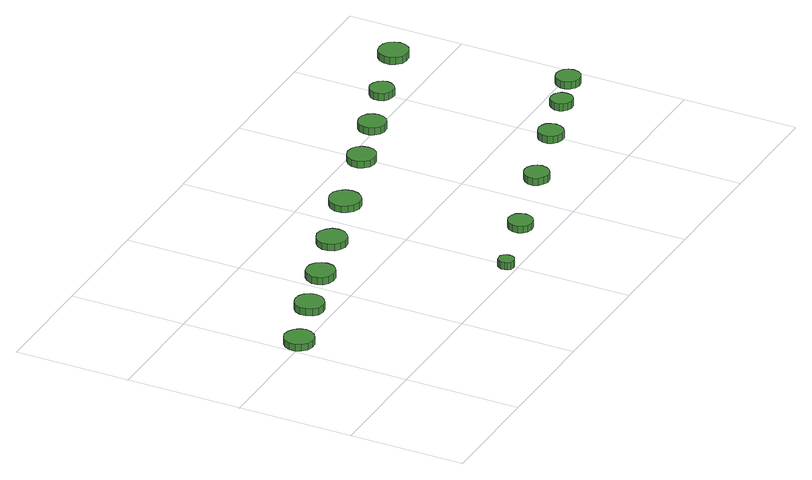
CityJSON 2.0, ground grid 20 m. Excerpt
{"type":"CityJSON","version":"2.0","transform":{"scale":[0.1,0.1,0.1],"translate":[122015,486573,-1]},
"CityObjects":{
"tree1":{"type":"SolitaryVegetationObject","attributes":{"function":"something"},"geometry":[{"type":"MultiSurface","lod":"1","boundaries":[[[0,1,2,3,4,5,6,7,8,9,10,11,12,13,14]],[[15,16,17,18,19,20,21,22,23,24,25,26,27,28,29]],[[0,29,28,1]],[[1,28,27,2]],[[2,27,26,3]],[[3,26,25,4]],[[4,25,24,5]],[[5,24,23,6]],[[6,23,22,7]],[[7,22,21,8]],[[8,21,20,9]],[[9,20,19,10]],[[10,19,18,11]],[[11,18,17,12]],[[12,17,16,13]],[[13,16,15,14]],[[14,15,29,0]]]}]},
"tree2":{"type":"SolitaryVegetationObject","attributes":{"function":"something"},"geometry":[{"type":"MultiSurface","lod":"1","boundaries":[[[30,31,32,33,34,35,36,37,38,39,40,41,42,43,44]],[[45,46,47,48,49,50,51,52,53,54,55,56,57,58,59]],[[30,59,58,31]],[[31,58,57,32]],[[32,57,56,33]],[[33,56,55,34]],[[34,55,54,35]],[[35,54,53,36]],[[36,53,52,37]],[[37,52,51,38]],[[38,51,50,39]],[[39,50,49,40]],[[40,49,48,41]],[[41,48,47,42]],[[42,47,46,43]],[[43,46,45,44]],[[44,45,59,30]]]}]},
"tree3":{"type":"SolitaryVegetationObject","attributes":{"function":"something"},"geometry":[{"type":"MultiSurface","lod":"1","boundaries":[[[60,61,62,63,64,65,66,67,68,69,70,71,72,73,74]],[[75,76,77,78,79,80,81,82,83,84,85,86,87,88,89]],[[60,89,88,61]],[[61,88,87,62]],[[62,87,86,63]],[[63,86,85,64]],[[64,85,84,65]],[[65,84,83,66]],[[66,83,82,67]],[[67,82,81,68]],[[68,81,80,69]],[[69,80,79,70]],[[70,79,78,71]],[[71,78,77,72]],[[72,77,76,73]],[[73,76,75,74]],[[74,75,89,60]]]}]},
"tree4":{"type":"SolitaryVegetationObject","attributes":{"function":"something"},"geometry":[{"type":"MultiSurface","lod":"1","boundaries":[[[90,91,92,93,94,95,96,97,98,99,100,101,102,103,104]],[[105,106,107,108,109,110,111,112,113,114,115,116,117,118,119]],[[90,119,118,91]],[[91,118,117,92]],[[92,117,116,93]],[[93,116,115,94]],[[94,115,114,95]],[[95,114,113,96]],[[96,113,112,97]],[[97,112,111,98]],[[98,111,110,99]],[[99,110,109,100]],[[100,109,108,101]],[[101,108,107,102]],[[102,107,106,103]],[[103,106,105,104]],[[104,105,119,90]]]}]},
"tree5":{"type":"SolitaryVegetationObject","attributes":{"function":"something"},"geometry":[{"type":"MultiSurface","lod":"1","boundaries":[[[120,121,122,123,124,125,126,127,128,129,130,131,132,133,134]],[[135,136,137,138,139,140,141,142,143,144,145,146,147,148,149]],[[120,149,148,121]],[[121,148,147,122]],[[122,147,146,123]],[[123,146,145,124]],[[124,145,144,125]],[[125,144,143,126]],[[126,143,142,127]],[[127,142,141,128]],[[128,141,140,129]],[[129,140,139,130]],[[130,139,138,131]],[[131,138,137,132]],[[132,137,136,133]],[[133,136,135,134]],[[134,135,149,120]]]}]},
"tree6":{"type":"SolitaryVegetationObject","attributes":{"function":"something"},"geometry":[{"type":"MultiSurface","lod":"1","boundaries":[[[150,151,152,153,154,155,156,157,158,159,160,161,162,163,164]],[[165,166,167,168,169,170,171,172,173,174,175,176,177,178,179]],[[150,179,178,151]],[[151,178,177,152]],[[152,177,176,153]],[[153,176,175,154]],[[154,175,174,155]],[[155,174,173,156]],[[156,173,172,157]],[[157,172,171,158]],[[158,171,170,159]],[[159,170,169,160]],[[160,169,168,161]],[[161,168,167,162]],[[162,167,166,163]],[[163,166,165,164]],[[164,165,179,150]]]}]},
"tree7":{"type":"SolitaryVegetationObject","attributes":{"function":"something"},"geometry":[{"type":"MultiSurface","lod":"1","boundaries":[[[180,181,182,183,184,185,186,187,188,189,190,191,192,193,194]],[[195,196,197,198,199,200,201,202,203,204,205,206,207,208,209]],[[180,209,208,181]],[[181,208,207,182]],[[182,207,206,183]],[[183,206,205,184]],[[184,205,204,185]],[[185,204,203,186]],[[186,203,202,187]],[[187,202,201,188]],[[188,201,200,189]],[[189,200,199,190]],[[190,199,198,191]],[[191,198,197,192]],[[192,197,196,193]],[[193,196,195,194]],[[194,195,209,180]]]}]},
"tree8":{"type":"SolitaryVegetationObject","attributes":{"function":"something"},"geometry":[{"type":"MultiSurface","lod":"1","boundaries":[[[210,211,212,213,214,215,216,217,218,219,220,221,222,223,224]],[[225,226,227,228,229,230,231,232,233,234,235,236,237,238,239]],[[210,239,238,211]],[[211,238,237,212]],[[212,237,236,213]],[[213,236,235,214]],[[214,235,234,215]],[[215,234,233,216]],[[216,233,232,217]],[[217,232,231,218]],[[218,231,230,219]],[[219,230,229,220]],[[220,229,228,221]],[[221,228,227,222]],[[222,227,226,223]],[[223,226,225,224]],[[224,225,239,210]]]}]},
"tree9":{"type":"SolitaryVegetationObject","attributes":{"function":"something"},"geometry":[{"type":"MultiSurface","lod":"1","boundaries":[[[240,241,242,243,244,245,246,247,248,249,250,251,252,253,254]],[[255,256,257,258,259,260,261,262,263,264,265,266,267,268,269]],[[240,269,268,241]],[[241,268,267,242]],[[242,267,266,243]],[[243,266,265,244]],[[244,265,264,245]],[[245,264,263,246]],[[246,263,262,247]],[[247,262,261,248]],[[248,261,260,249]],[[249,260,259,250]],[[250,259,258,251]],[[251,258,257,252]],[[252,257,256,253]],[[253,256,255,254]],[[254,255,269,240]]]}]},
"tree10":{"type":"SolitaryVegetationObject","attributes":{"function":"something"},"geometry":[{"type":"MultiSurface","lod":"1","boundaries":[[[270,271,272,273,274,275,276,277,278,279,280,281,282,283,284]],[[285,286,287,288,289,290,291,292,293,294,295,296,297,298,299]],[[270,299,298,271]],[[271,298,297,272]],[[272,297,296,273]],[[273,296,295,274]],[[274,295,294,275]],[[275,294,293,276]],[[276,293,292,277]],[[277,292,291,278]],[[278,291,290,279]],[[279,290,289,280]],[[280,289,288,281]],[[281,288,287,282]],[[282,287,286,283]],[[283,286,285,284]],[[284,285,299,270]]]}]},
"tree11":{"type":"SolitaryVegetationObject","attributes":{"function":"something"},"geometry":[{"type":"MultiSurface","lod":"1","boundaries":[[[300,301,302,303,304,305,306,307,308,309,310,311,312,313,314]],[[315,316,317,318,319,320,321,322,323,324,325,326,327,328,329]],[[300,329,328,301]],[[301,328,327,302]],[[302,327,326,303]],[[303,326,325,304]],[[304,325,324,305]],[[305,324,323,306]],[[306,323,322,307]],[[307,322,321,308]],[[308,321,320,309]],[[309,320,319,310]],[[310,319,318,311]],[[311,318,317,312]],[[312,317,316,313]],[[313,316,315,314]],[[314,315,329,300]]]}]},
"tree12":{"type":"SolitaryVegetationObject","attributes":{"function":"something"},"geometry":[{"type":"MultiSurface","lod":"1","boundaries":[[[330,331,332,333,334,335,336,337,338,339,340,341,342,343,344]],[[345,346,347,348,349,350,351,352,353,354,355,356,357,358,359]],[[330,359,358,331]],[[331,358,357,332]],[[332,357,356,333]],[[333,356,355,334]],[[334,355,354,335]],[[335,354,353,336]],[[336,353,352,337]],[[337,352,351,338]],[[338,351,350,339]],[[339,350,349,340]],[[340,349,348,341]],[[341,348,347,342]],[[342,347,346,343]],[[343,346,345,344]],[[344,345,359,330]]]}]},
"tree13":{"type":"SolitaryVegetationObject","attributes":{"function":"something"},"geometry":[{"type":"MultiSurface","lod":"1","boundaries":[[[360,361,362,363,364,365,366,367,368,369,370,371,372,373,374]],[[375,376,377,378,379,380,381,382,383,384,385,386,387,388,389]],[[360,389,388,361]],[[361,388,387,362]],[[362,387,386,363]],[[363,386,385,364]],[[364,385,384,365]],[[365,384,383,366]],[[366,383,382,367]],[[367,382,381,368]],[[368,381,380,369]],[[369,380,379,370]],[[370,379,378,371]],[[371,378,377,372]],[[372,377,376,373]],[[373,376,375,374]],[[374,375,389,360]]]}]},
"tree14":{"type":"SolitaryVegetationObject","attributes":{"function":"something"},"geometry":[{"type":"MultiSurface","lod":"1","boundaries":[[[390,391,392,393,394,395,396,397,398,399,400,401,402,403,404]],[[405,406,407,408,409,410,411,412,413,414,415,416,417,418,419]],[[390,419,418,391]],[[391,418,417,392]],[[392,417,416,393]],[[393,416,415,394]],[[394,415,414,395]],[[395,414,413,396]],[[396,413,412,397]],[[397,412,411,398]],[[398,411,410,399]],[[399,410,409,400]],[[400,409,408,401]],[[401,408,407,402]],[[402,407,406,403]],[[403,406,405,404]],[[404,405,419,390]]]}]},
"tree15":{"type":"SolitaryVegetationObject","attributes":{"function":"something"},"geometry":[{"type":"MultiSurface","lod":"1","boundaries":[[[420,421,422,423,424,425,426,427,428,429,430,431,432,433,434]],[[435,436,437,438,439,440,441,442,443,444,445,446,447,448,449]],[[420,449,448,421]],[[421,448,447,422]],[[422,447,446,423]],[[423,446,445,424]],[[424,445,444,425]],[[425,444,443,426]],[[426,443,442,427]],[[427,442,441,428]],[[428,441,440,429]],[[429,440,439,430]],[[430,439,438,431]],[[431,438,437,432]],[[432,437,436,433]],[[433,436,435,434]],[[434,435,449,420]]]}]}
},
"vertices":[
[55,207,17],[52,218,17],[46,226,17],[37,231,17],[26,233,17],[16,229,17],[8,222,17],[4,212,17],[4,202,17],[8,192,17],[16,185,17],[26,182,17],[37,183,17],[46,188,17],[52,197,17],[52,197,5],[46,188,5],[37,183,5],[26,182,5],[16,185,5],[8,192,5],[4,202,5],[4,212,5],[8,222,5],[16,229,5],[26,233,5],[37,231,5],[46,226,5],[52,218,5],[55,207,5],
[161,242,18],[159,252,18],[153,261,18],[144,266,18],[134,267,18],[124,264,18],[116,257,18],[112,247,18],[112,237,18],[116,227,18],[124,220,18],[134,217,18],[144,218,18],[153,224,18],[159,232,18],[159,232,5],[153,224,5],[144,218,5],[134,217,5],[124,220,5],[116,227,5],[112,237,5],[112,247,5],[116,257,5],[124,264,5],[134,267,5],[144,266,5],[153,261,5],[159,252,5],[161,242,5],
[258,270,18],[256,280,18],[250,289,18],[241,294,18],[231,295,18],[221,292,18],[213,285,18],[209,275,18],[209,265,18],[213,256,18],[221,249,18],[231,246,18],[241,247,18],[250,252,18],[256,260,18],[256,260,5],[250,252,5],[241,247,5],[231,246,5],[221,249,5],[213,256,5],[209,265,5],[209,275,5],[213,285,5],[221,292,5],[231,295,5],[241,294,5],[250,289,5],[256,280,5],[258,270,5],
[412,20,18],[411,25,18],[408,30,18],[403,33,18],[398,33,18],[392,32,18],[388,28,18],[386,23,18],[386,17,18],[388,12,18],[392,8,18],[398,7,18],[403,7,18],[408,10,18],[411,15,18],[411,15,5],[408,10,5],[403,7,5],[398,7,5],[392,8,5],[388,12,5],[386,17,5],[386,23,5],[388,28,5],[392,32,5],[398,33,5],[403,33,5],[408,30,5],[411,25,5],[412,20,5],
[365,303,17],[363,314,17],[356,322,17],[347,328,17],[336,329,17],[326,325,17],[318,318,17],[314,308,17],[314,298,17],[318,288,17],[326,281,17],[336,277,17],[347,278,17],[356,284,17],[363,292,17],[363,292,5],[356,284,5],[347,278,5],[336,277,5],[326,281,5],[318,288,5],[314,298,5],[314,308,5],[318,318,5],[326,325,5],[336,329,5],[347,328,5],[356,322,5],[363,314,5],[365,303,5],
[541,55,18],[539,63,18],[534,71,18],[526,75,18],[518,76,18],[509,73,18],[503,67,18],[499,59,18],[499,50,18],[503,42,18],[509,36,18],[518,34,18],[526,35,18],[534,39,18],[539,46,18],[539,46,6],[534,39,6],[526,35,6],[518,34,6],[509,36,6],[503,42,6],[499,50,6],[499,59,6],[503,67,6],[509,73,6],[518,76,6],[526,75,6],[534,71,6],[539,63,6],[541,55,6],
[485,339,17],[483,350,17],[476,359,17],[467,365,17],[456,366,17],[445,362,17],[437,355,17],[432,345,17],[432,333,17],[437,323,17],[445,316,17],[456,312,17],[467,313,17],[476,319,17],[483,328,17],[483,328,5],[476,319,5],[467,313,5],[456,312,5],[445,316,5],[437,323,5],[432,333,5],[432,345,5],[437,355,5],[445,362,5],[456,366,5],[467,365,5],[476,359,5],[483,350,5],[485,339,5],
[691,101,18],[689,109,18],[684,116,18],[676,121,18],[667,122,18],[659,119,18],[652,113,18],[648,105,18],[648,96,18],[652,88,18],[659,82,18],[667,79,18],[676,80,18],[684,85,18],[689,92,18],[689,92,5],[684,85,5],[676,80,5],[667,79,5],[659,82,5],[652,88,5],[648,96,5],[648,105,5],[652,113,5],[659,119,5],[667,122,5],[676,121,5],[684,116,5],[689,109,5],[691,101,5],
[621,378,17],[619,388,17],[613,396,17],[604,401,17],[594,402,17],[584,399,17],[576,392,17],[572,383,17],[572,373,17],[576,364,17],[584,357,17],[594,354,17],[604,355,17],[613,360,17],[619,368,17],[619,368,5],[613,360,5],[604,355,5],[594,354,5],[584,357,5],[576,364,5],[572,373,5],[572,383,5],[576,392,5],[584,399,5],[594,402,5],[604,401,5],[613,396,5],[619,388,5],[621,378,5],
[717,407,20],[715,417,20],[710,425,20],[701,430,20],[691,431,20],[682,428,20],[675,421,20],[671,412,20],[671,403,20],[675,394,20],[682,387,20],[691,384,20],[701,385,20],[710,390,20],[715,398,20],[715,398,7],[710,390,7],[701,385,7],[691,384,7],[682,387,7],[675,394,7],[671,403,7],[671,412,7],[675,421,7],[682,428,7],[691,431,7],[701,430,7],[710,425,7],[715,417,7],[717,407,7],
[820,140,18],[818,148,18],[813,156,18],[806,160,18],[797,161,18],[788,158,18],[782,152,18],[778,144,18],[778,135,18],[782,127,18],[788,121,18],[797,119,18],[806,119,18],[813,124,18],[818,131,18],[818,131,5],[813,124,5],[806,119,5],[797,119,5],[788,121,5],[782,127,5],[778,135,5],[778,144,5],[782,152,5],[788,158,5],[797,161,5],[806,160,5],[813,156,5],[818,148,5],[820,140,5],
[813,439,23],[811,447,23],[806,454,23],[798,459,23],[790,460,23],[782,457,23],[775,451,23],[772,443,23],[772,435,23],[775,427,23],[782,421,23],[790,419,23],[798,419,23],[806,424,23],[811,431,23],[811,431,10],[806,424,10],[798,419,10],[790,419,10],[782,421,10],[775,427,10],[772,435,10],[772,443,10],[775,451,10],[782,457,10],[790,460,10],[798,459,10],[806,454,10],[811,447,10],[813,439,10],
[916,169,18],[915,177,18],[910,183,18],[903,187,18],[895,188,18],[888,186,18],[882,180,18],[879,173,18],[879,165,18],[882,158,18],[888,153,18],[895,150,18],[903,151,18],[910,155,18],[915,161,18],[915,161,5],[910,155,5],[903,151,5],[895,150,5],[888,153,5],[882,158,5],[879,165,5],[879,173,5],[882,180,5],[888,186,5],[895,188,5],[903,187,5],[910,183,5],[915,177,5],[916,169,5],
[988,192,18],[986,201,18],[981,208,18],[973,212,18],[965,213,18],[956,210,18],[950,205,18],[946,196,18],[946,188,18],[950,179,18],[956,174,18],[965,171,18],[973,172,18],[981,176,18],[986,183,18],[986,183,5],[981,176,5],[973,172,5],[965,171,5],[956,174,5],[950,179,5],[946,188,5],[946,196,5],[950,205,5],[956,210,5],[965,213,5],[973,212,5],[981,208,5],[986,201,5],[988,192,5],
[927,473,27],[925,483,27],[919,492,27],[910,497,27],[899,498,27],[889,495,27],[881,488,27],[877,478,27],[877,468,27],[881,458,27],[889,451,27],[899,448,27],[910,449,27],[919,454,27],[925,462,27],[925,462,14],[919,454,14],[910,449,14],[899,448,14],[889,451,14],[881,458,14],[877,468,14],[877,478,14],[881,488,14],[889,495,14],[899,498,14],[910,497,14],[919,492,14],[925,483,14],[927,473,14]
]}
